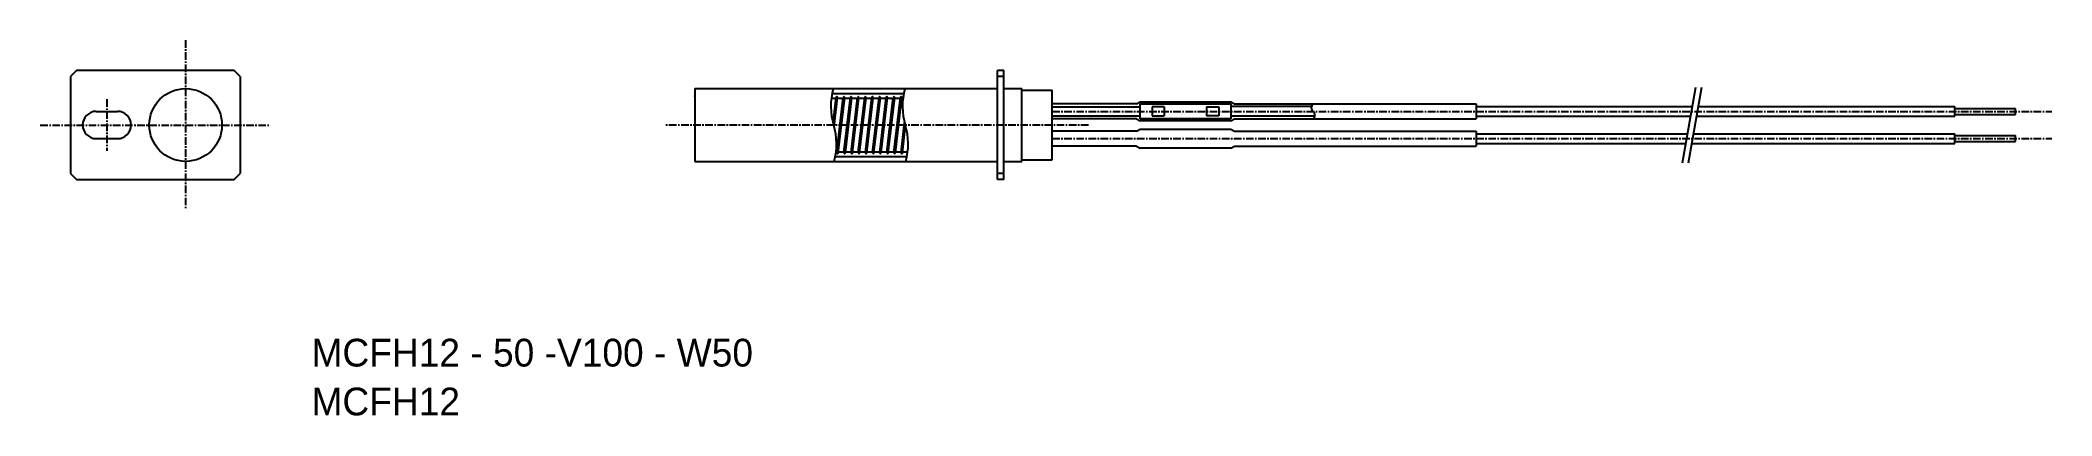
# Model space of a CAD drawing. Extents: x 40 to 372, y 138 to 200.
import ezdxf

# ---------------------------------------------------------------- set-up
doc = ezdxf.new("R2010")
doc.units = 0
doc.linetypes.add('CENTER', pattern=[2, 1.25, -0.25, 0.25, -0.25])
doc.layers.get('0').update_dxf_attribs({"linetype": 'CONTINUOUS'})
doc.layers.add('CENTER', color=1, linetype='CENTER')

msp = doc.modelspace()

# ---------------------------------------------------------------- linework, layer by layer
at = {"color": 7, "linetype": 'CONTINUOUS'}
for p, q in [((46.26, 194.55), (45.26, 193.55)), ((45.26, 193.55), (45.26, 177.55)), ((72.26, 194.55), (46.26, 194.55)), ((73.26, 193.55), (72.26, 194.55)), ((73.26, 193.55), (73.26, 177.55)), ((198.29, 176.55), (198.29, 194.55)), ((199.29, 194.55), (198.29, 194.55)), ((199.29, 193.55), (198.29, 193.55)), ((199.29, 176.55), (199.29, 194.55)), ((148.29, 191.55), (148.29, 179.55)), ((148.29, 191.55), (198.29, 191.55)), ((199.29, 191.55), (202.29, 191.55)), ((202.29, 179.55), (202.29, 191.55)), ((202.29, 191.3), (207.29, 191.3)), ((207.29, 179.8), (207.29, 191.3)), ((221.19, 189.05), (221.79, 189.35)), ((221.79, 189.35), (236.79, 189.35)), ((236.79, 189.35), (237.39, 189.05)), ((49.51, 187.8), (53.01, 187.8)), ((221.19, 189.05), (207.29, 189.05)), ((221.19, 186.55), (207.29, 186.55)), ((221.19, 186.55), (221.79, 186.25)), ((236.79, 186.25), (221.79, 186.25)), ((236.79, 186.25), (237.39, 186.55)), ((237.39, 189.05), (277.29, 189.05)), ((237.39, 186.55), (277.29, 186.55)), ((277.29, 189.05), (277.29, 186.55)), ((277.29, 188.6), (312.95, 188.6)), ((277.29, 187), (312.67, 187)), ((313.67, 187), (356.29, 187)), ((313.95, 188.6), (356.29, 188.6)), ((356.29, 187), (356.29, 188.6)), ((356.29, 188.3), (366.29, 188.3)), ((356.29, 187.3), (366.29, 187.3)), ((366.29, 187.3), (366.29, 188.3)), ((49.51, 183.3), (53.01, 183.3)), ((221.19, 184.55), (207.29, 184.55)), ((221.19, 184.55), (221.79, 184.85)), ((221.79, 184.85), (236.79, 184.85)), ((236.79, 184.85), (237.39, 184.55)), ((237.39, 184.55), (277.29, 184.55)), ((277.29, 184.55), (277.29, 182.05)), ((277.29, 184.1), (312.16, 184.1)), ((313.16, 184.1), (356.29, 184.1)), ((356.29, 182.5), (356.29, 184.1)), ((356.29, 183.8), (366.29, 183.8)), ((356.29, 182.8), (366.29, 182.8)), ((366.29, 182.8), (366.29, 183.8)), ((148.29, 179.55), (198.29, 179.55)), ((199.29, 179.55), (202.29, 179.55)), ((202.29, 179.8), (207.29, 179.8)), ((221.19, 182.05), (207.29, 182.05)), ((221.19, 182.05), (221.79, 181.75)), ((236.79, 181.75), (221.79, 181.75)), ((236.79, 181.75), (237.39, 182.05)), ((237.39, 182.05), (277.29, 182.05)), ((277.29, 182.5), (311.88, 182.5)), ((312.88, 182.5), (356.29, 182.5)), ((45.26, 177.55), (46.26, 176.55)), ((46.26, 176.55), (72.26, 176.55)), ((72.26, 176.55), (73.26, 177.55)), ((199.29, 177.55), (198.29, 177.55)), ((199.29, 176.55), (198.29, 176.55))]:
    msp.add_line(p, q, dxfattribs=at)
at = {"color": 3, "linetype": 'CONTINUOUS'}
for p, q in [((170.83, 189.96), (171.61, 189.96)), ((170.96, 190.75), (182.78, 190.75)), ((171.14, 185.86), (171.64, 190.08)), ((171.3, 185.29), (171.86, 190.04)), ((171.74, 181.01), (172.81, 190.08)), ((171.85, 189.96), (172.79, 189.96)), ((171.97, 180.97), (173.04, 190.04)), ((172.92, 181.01), (173.99, 190.08)), ((173.03, 189.96), (173.97, 189.96)), ((173.15, 180.97), (174.22, 190.04)), ((174.1, 181.01), (175.17, 190.08)), ((174.21, 189.96), (175.15, 189.96)), ((174.33, 180.97), (175.4, 190.04)), ((175.28, 181.01), (176.35, 190.08)), ((175.39, 189.96), (176.33, 189.96)), ((175.51, 180.97), (176.58, 190.04)), ((176.46, 181.01), (177.53, 190.08)), ((176.57, 189.96), (177.51, 189.96)), ((176.69, 180.97), (177.76, 190.04)), ((177.64, 181.01), (178.71, 190.08)), ((177.75, 189.96), (178.69, 189.96)), ((177.87, 180.97), (178.94, 190.04)), ((178.82, 181.01), (179.89, 190.08)), ((178.93, 189.96), (179.87, 189.96)), ((179.05, 180.97), (180.12, 190.04)), ((180, 181.01), (181.07, 190.08)), ((180.11, 189.96), (181.05, 189.96)), ((180.23, 180.97), (181.3, 190.04)), ((181.18, 181.01), (182.25, 190.08)), ((181.29, 189.96), (182.23, 189.96)), ((181.41, 180.97), (182.48, 190.04)), ((182.47, 189.96), (182.65, 189.96)), ((311.31, 179.3), (313.51, 191.8)), ((312.31, 179.3), (314.51, 191.8)), ((182.36, 181.01), (182.93, 185.96)), ((207.29, 188.55), (221.79, 188.55)), ((207.29, 187.05), (221.79, 187.05)), ((221.79, 189.05), (236.79, 189.05)), ((221.79, 186.55), (221.79, 189.05)), ((236.79, 186.55), (221.79, 186.55)), ((225.79, 188.55), (223.79, 188.55)), ((223.79, 188.55), (223.79, 187.05)), ((223.79, 187.05), (225.79, 187.05)), ((225.79, 188.55), (225.79, 187.05)), ((232.79, 188.55), (234.79, 188.55)), ((232.79, 188.55), (232.79, 187.05)), ((234.79, 187.05), (232.79, 187.05)), ((234.79, 188.55), (234.79, 187.05)), ((236.79, 189.05), (236.79, 186.55)), ((250.08, 188.6), (236.79, 188.6)), ((250.64, 187), (236.79, 187)), ((182.59, 180.97), (183.07, 185.47)), ((171.5, 180.35), (183.33, 180.35)), ((171.75, 181.09), (171.62, 181.09)), ((172.93, 181.09), (171.99, 181.09)), ((174.11, 181.09), (173.17, 181.09)), ((175.29, 181.09), (174.35, 181.09)), ((176.47, 181.09), (175.53, 181.09)), ((177.65, 181.09), (176.71, 181.09)), ((178.83, 181.09), (177.89, 181.09)), ((180.01, 181.09), (179.07, 181.09)), ((181.19, 181.09), (180.25, 181.09)), ((182.37, 181.09), (181.43, 181.09)), ((183.44, 181.09), (182.61, 181.09))]:
    msp.add_line(p, q, dxfattribs=at)
at = {"color": 7, "linetype": 'CONTINUOUS'}
msp.add_circle((64.26, 185.55), 6, dxfattribs=at)
at = {"color": 3, "linetype": 'CONTINUOUS'}
for centre, radius, start, end in [((181.39, 188.68), 10.63, 164.3569, 197.1361), ((171.75, 190.08), 0.118, 340, 180), ((172.93, 190.08), 0.118, 340, 180), ((174.11, 190.08), 0.118, 340, 180), ((175.29, 190.08), 0.118, 340, 180), ((176.47, 190.08), 0.118, 340, 180), ((177.65, 190.08), 0.118, 340, 180), ((178.83, 190.08), 0.118, 340, 180), ((180.01, 190.08), 0.118, 340, 180), ((181.19, 190.08), 0.118, 340, 180), ((182.37, 190.08), 0.118, 340, 180), ((193.21, 188.68), 10.63, 164.3569, 197.1361), ((250.86, 188.42), 0.801, 128.718, 231.282), ((249.86, 187.17), 0.801, 308.718, 51.282), ((160.91, 182.39), 10.79, 344.7222, 17.0093), ((172.73, 182.39), 10.79, 344.7222, 17.0093), ((171.85, 180.97), 0.118, 160, 360), ((173.03, 180.97), 0.118, 160, 360), ((174.21, 180.97), 0.118, 160, 360), ((175.39, 180.97), 0.118, 160, 360), ((176.57, 180.97), 0.118, 160, 360), ((177.75, 180.97), 0.118, 160, 360), ((178.93, 180.97), 0.118, 160, 360), ((180.11, 180.97), 0.118, 160, 360), ((181.29, 180.97), 0.118, 160, 360), ((182.47, 180.97), 0.118, 160, 360)]:
    msp.add_arc(centre, radius, start, end, dxfattribs=at)
at = {"color": 7, "linetype": 'CONTINUOUS'}
for centre, start, end in [((49.51, 185.55), 90, 270), ((53.01, 185.55), 270, 90)]:
    msp.add_arc(centre, 2.25, start, end, dxfattribs=at)
msp.add_point((148.29, 190.3), dxfattribs=at)
at = {"layer": 'CENTER', "color": 1, "linetype": 'CENTER'}
for p, q in [((64.26, 199.55), (64.26, 171.55)), ((51.26, 189.8), (51.26, 181.3)), ((207.29, 187.8), (372.29, 187.8)), ((40.26, 185.55), (78.26, 185.55)), ((213.29, 185.55), (143.29, 185.55)), ((207.29, 183.3), (372.29, 183.3))]:
    msp.add_line(p, q, dxfattribs=at)

# ---------------------------------------------------------------- texts
for s, p in [('MCFH12 - 50 -V100 - W50', (85.03, 145.68)), ('MCFH12', (85.03, 137.62))]:
    msp.add_text(s, height=4.583).set_placement(p)

doc.saveas('drawing.dxf')
